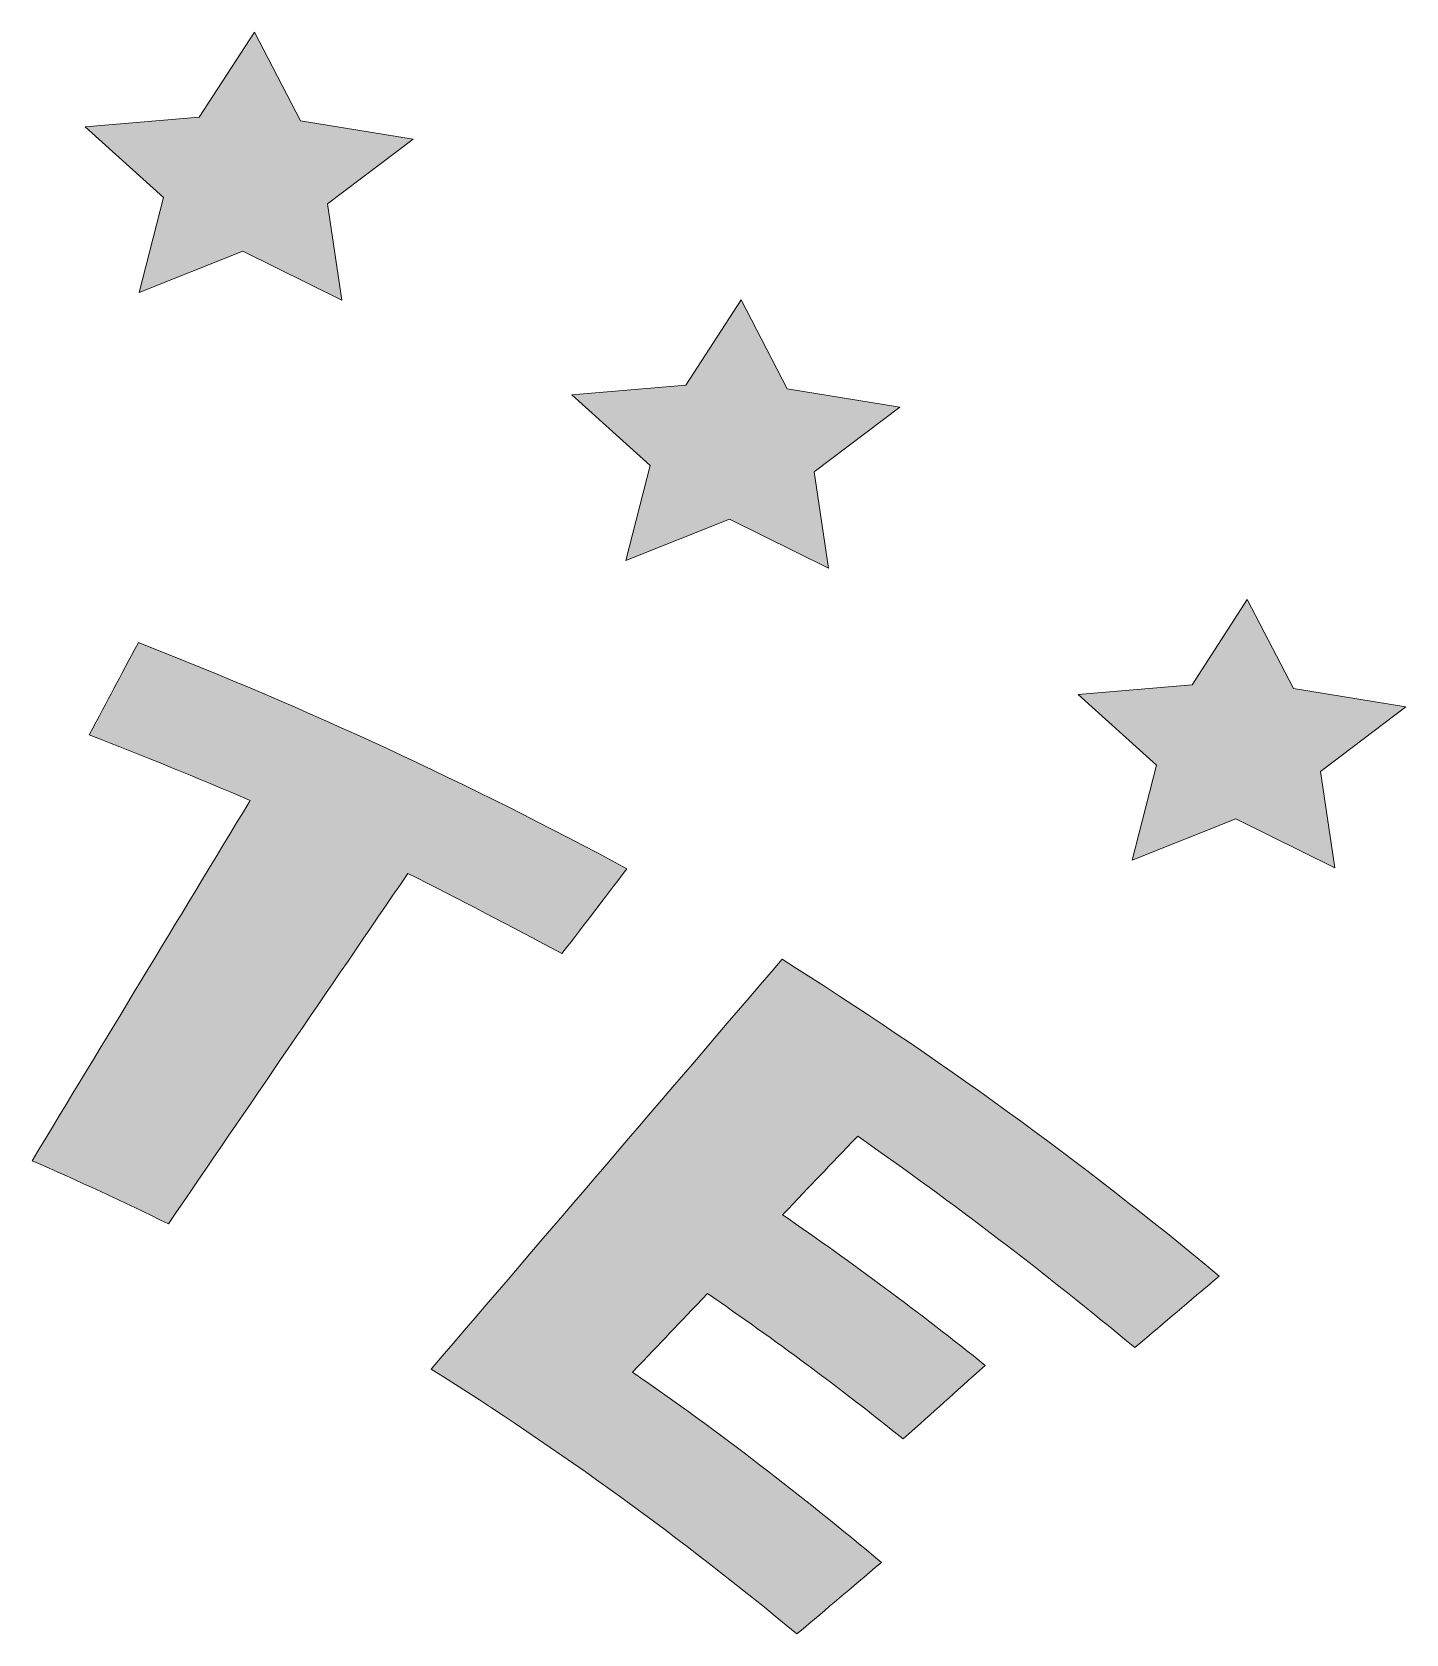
# Model space of a CAD drawing. Header units: inches. Extents: x 0.5 to 14.5, y -15.2 to -1.1.
# Drawn here: x 11.011 to 14.471, y -6.274 to -2.238 of the extents above; entities that cross this region are included whole.
import ezdxf

# ---------------------------------------------------------------- set-up
doc = ezdxf.new("R2010")
doc.units = ezdxf.units.IN
doc.header["$MEASUREMENT"] = 0
doc.layers.add('Layer 1', color=7, linetype='Continuous')

# ---------------------------------------------------------------- blocks, each defined once
blk = doc.blocks.new('block 52')
at = {"layer": 'Layer 1', "true_color": 0xf2f2f2}
h = blk.add_hatch(color=7, dxfattribs=at)
h.dxf.hatch_style = 2
edge = h.paths.add_edge_path()
edge.add_spline(control_points=[(11.3543, -5.2411), (11.2418, -5.1854), (11.127, -5.1322), (11.011, -5.0821), (11.1941, -4.7795), (11.3773, -4.4768), (11.5604, -4.1742), (11.4261, -4.117), (11.2916, -4.0621), (11.1551, -4.0087), (11.2046, -3.9157), (11.2293, -3.8692), (11.2788, -3.7762), (11.7051, -3.9432), (12.1131, -4.1324), (12.5091, -4.3463), (12.4436, -4.4319), (12.4108, -4.4747), (12.3453, -4.5602), (12.217, -4.4909), (12.0883, -4.4237), (11.9574, -4.358), (11.7564, -4.6524), (11.5553, -4.9467), (11.3543, -5.2411)], knot_values=[0, 0, 0, 0, 1, 1, 1, 2, 2, 2, 3, 3, 3, 4, 4, 4, 5, 5, 5, 6, 6, 6, 7, 7, 7, 8, 8, 8, 8], degree=3, periodic=1)
h = blk.add_hatch(color=7, dxfattribs=at)
h.dxf.hatch_style = 2
edge = h.paths.add_edge_path()
edge.add_spline(control_points=[(12.5228, -5.6149), (12.7423, -5.7648), (12.9489, -5.9267), (13.15, -6.094), (13.0649, -6.1661), (13.0223, -6.2022), (12.9373, -6.2743), (12.6469, -6.0335), (12.3422, -5.8123), (12.0164, -5.6067), (12.3109, -5.2626), (12.6053, -4.9185), (12.8998, -4.5744), (13.2894, -4.8197), (13.6543, -5.0846), (14.0008, -5.3726), (13.9157, -5.4447), (13.8731, -5.4808), (13.7881, -5.5529), (13.5638, -5.3664), (13.3323, -5.1895), (13.0901, -5.0198), (13.0145, -5.0992), (12.9767, -5.1388), (12.901, -5.2182), (13.0765, -5.3393), (13.2476, -5.4654), (13.4114, -5.5978), (13.3286, -5.6719), (13.2872, -5.7089), (13.2044, -5.7829), (13.0464, -5.6551), (12.8813, -5.5334), (12.7119, -5.4166), (12.6363, -5.4959), (12.5985, -5.5356), (12.5228, -5.6149)], knot_values=[0, 0, 0, 0, 1, 1, 1, 2, 2, 2, 3, 3, 3, 4, 4, 4, 5, 5, 5, 6, 6, 6, 7, 7, 7, 8, 8, 8, 9, 9, 9, 10, 10, 10, 11, 11, 11, 12, 12, 12, 12], degree=3, periodic=1)
at = {"layer": 'Layer 1', "lineweight": 0}
for points, knots in [([(11.3543, -5.2411), (11.2418, -5.1854), (11.127, -5.1322), (11.011, -5.0821), (11.1941, -4.7795), (11.3773, -4.4768), (11.5604, -4.1742), (11.4261, -4.117), (11.2916, -4.0621), (11.1551, -4.0087), (11.2046, -3.9157), (11.2293, -3.8692), (11.2788, -3.7762), (11.7051, -3.9432), (12.1131, -4.1324), (12.5091, -4.3463), (12.4436, -4.4319), (12.4108, -4.4747), (12.3453, -4.5602), (12.217, -4.4909), (12.0883, -4.4237), (11.9574, -4.358), (11.7564, -4.6524), (11.5553, -4.9467), (11.3543, -5.2411)], [0, 0, 0, 0, 1, 1, 1, 2, 2, 2, 3, 3, 3, 4, 4, 4, 5, 5, 5, 6, 6, 6, 7, 7, 7, 8, 8, 8, 8]), ([(12.5228, -5.6149), (12.7423, -5.7648), (12.9489, -5.9267), (13.15, -6.094), (13.0649, -6.1661), (13.0223, -6.2022), (12.9373, -6.2743), (12.6469, -6.0335), (12.3422, -5.8123), (12.0164, -5.6067), (12.3109, -5.2626), (12.6053, -4.9185), (12.8998, -4.5744), (13.2894, -4.8197), (13.6543, -5.0846), (14.0008, -5.3726), (13.9157, -5.4447), (13.8731, -5.4808), (13.7881, -5.5529), (13.5638, -5.3664), (13.3323, -5.1895), (13.0901, -5.0198), (13.0145, -5.0992), (12.9767, -5.1388), (12.901, -5.2182), (13.0765, -5.3393), (13.2476, -5.4654), (13.4114, -5.5978), (13.3286, -5.6719), (13.2872, -5.7089), (13.2044, -5.7829), (13.0464, -5.6551), (12.8813, -5.5334), (12.7119, -5.4166), (12.6363, -5.4959), (12.5985, -5.5356), (12.5228, -5.6149)], [0, 0, 0, 0, 1, 1, 1, 2, 2, 2, 3, 3, 3, 4, 4, 4, 5, 5, 5, 6, 6, 6, 7, 7, 7, 8, 8, 8, 9, 9, 9, 10, 10, 10, 11, 11, 11, 12, 12, 12, 12])]:
    blk.add_open_spline(points, degree=3, knots=knots, dxfattribs=at)
blk = doc.blocks.new('block 54')
at = {"layer": 'Layer 1', "true_color": 0xf2f2f2}
h = blk.add_hatch(color=7, dxfattribs=at)
h.dxf.hatch_style = 2
h.paths.add_polyline_path([(11.281, -2.8943), (11.5422, -2.7902), (11.7914, -2.9135), (11.7553, -2.6708), (11.9707, -2.508), (11.6873, -2.4621), (11.5712, -2.2381), (11.4321, -2.4524), (11.145, -2.4768), (11.3424, -2.6552)])
h = blk.add_hatch(color=7, dxfattribs=at)
h.dxf.hatch_style = 2
h.paths.add_polyline_path([(12.5065, -3.5694), (12.7677, -3.4653), (13.0169, -3.5887), (12.9808, -3.346), (13.1962, -3.1832), (12.9128, -3.1372), (12.7967, -2.9132), (12.6576, -3.1276), (12.3704, -3.152), (12.5679, -3.3304)])
h = blk.add_hatch(color=7, dxfattribs=at)
h.dxf.hatch_style = 2
h.paths.add_polyline_path([(13.7811, -4.3244), (14.0423, -4.2203), (14.2915, -4.3437), (14.2554, -4.1009), (14.4708, -3.9381), (14.1874, -3.8922), (14.0713, -3.6682), (13.9322, -3.8825), (13.645, -3.9069), (13.8425, -4.0853)])
at = {"layer": 'Layer 1', "lineweight": 0}
for points in [[(11.281, -2.8943), (11.5422, -2.7902), (11.7914, -2.9135), (11.7553, -2.6708), (11.9707, -2.508), (11.6873, -2.4621), (11.5712, -2.2381), (11.4321, -2.4524), (11.145, -2.4768), (11.3424, -2.6552), (11.281, -2.8943)], [(12.5065, -3.5694), (12.7677, -3.4653), (13.0169, -3.5887), (12.9808, -3.346), (13.1962, -3.1832), (12.9128, -3.1372), (12.7967, -2.9132), (12.6576, -3.1276), (12.3704, -3.152), (12.5679, -3.3304), (12.5065, -3.5694)], [(13.7811, -4.3244), (14.0423, -4.2203), (14.2915, -4.3437), (14.2554, -4.1009), (14.4708, -3.9381), (14.1874, -3.8922), (14.0713, -3.6682), (13.9322, -3.8825), (13.645, -3.9069), (13.8425, -4.0853), (13.7811, -4.3244)]]:
    blk.add_lwpolyline(points, dxfattribs=at)
blk = doc.blocks.new('block 2')
at = {"layer": 'Layer 1'}
for name in ['block 54', 'block 52']:
    blk.add_blockref(name, (0, 0), dxfattribs=at)

msp = doc.modelspace()

# ---------------------------------------------------------------- block references
at = {"layer": 'Layer 1'}
msp.add_blockref('block 2', (0, 0), dxfattribs=at)

doc.saveas('drawing.dxf')
